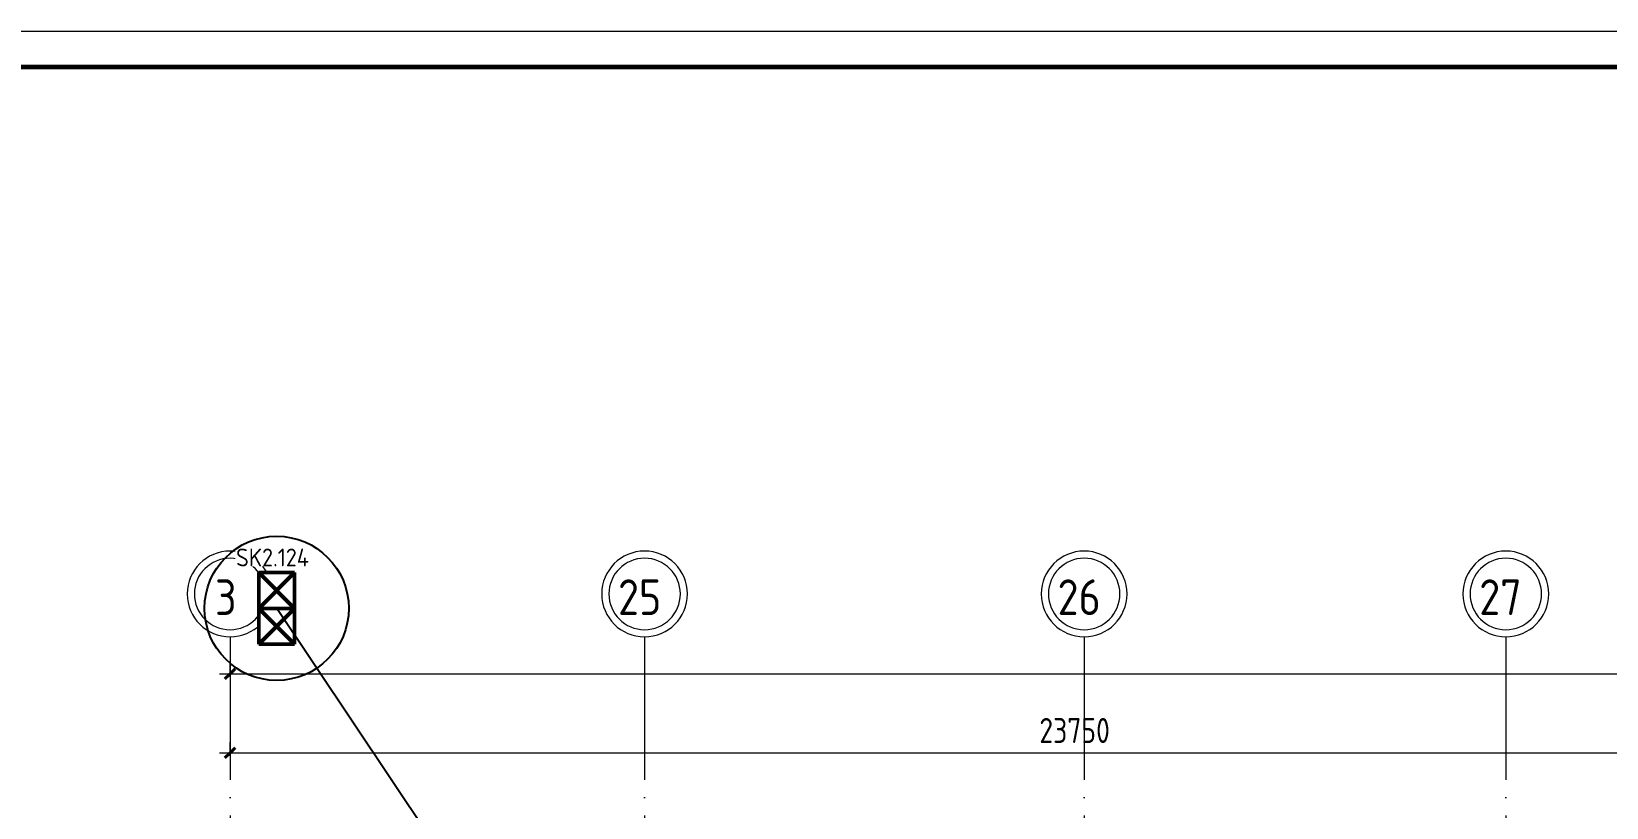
# Model space of a CAD drawing. Header units: millimetres. Extents: x -325553 to 627452, y -28539 to 738858.
# Drawn here: x 105638 to 127675, y 201580 to 212442 of the extents above; entities that cross this region are included whole.
import ezdxf

# ---------------------------------------------------------------- set-up
doc = ezdxf.new("R2010")
doc.units = ezdxf.units.MM
doc.set_wipeout_variables(frame=1)
doc.linetypes.add('ADSK_Линия сетки', pattern=[25, 20, -2.5, 0, -2.5])
for name, color, linetype, lineweight in [('Маркировка Не АУ', 7, 'Continuous', 25), ('НО СКУД', 7, 'Continuous', 50), ('Оси', 252, 'Continuous', 9), ('ОФ_рамка', 8, 'Continuous', 60), ('Размеры', 7, 'Continuous', 9)]:
    doc.layers.add(name, color=color, linetype=linetype, lineweight=lineweight)
doc.layers.add('Стены', color=194, linetype='Continuous')
doc.styles.add('GOST Common_1', font='', dxfattribs={"height": 250})
doc.styles.add('GOST Common_3', font='', dxfattribs={"height": 3.5})
doc.styles.add('ISOCPEUR', font='isocpeur.ttf', dxfattribs={"width": 0.9, "height": 350})
doc.styles.get('GOST Common_1').set_extended_font_data('GOST type B')
doc.styles.get('GOST Common_3').set_extended_font_data('GOST 2.304 type A')

# ---------------------------------------------------------------- blocks, each defined once
blk = doc.blocks.new('А0')
at = {"layer": 'ОФ_рамка', "color": 0, "linetype": 'Continuous', "lineweight": 5, "ltscale": 100}
blk.add_lwpolyline([(341068, -309617), (222168, -309617)], dxfattribs=at)
at = {"layer": 'ОФ_рамка', "color": 0, "linetype": 'Continuous', "ltscale": 100}
blk.add_lwpolyline([(340568, -310117), (224168, -310117)], dxfattribs=at)
blk = doc.blocks.new('2 этаж')
at = {"layer": 'Оси', "color": 251, "linetype": 'ADSK_Линия сетки', "ltscale": 100, "true_color": 0x636466}
for p, q in [((107676, 33711), (107676, 16057)), ((113476, 33711), (113476, 16057)), ((119626, 33711), (119626, 16057)), ((125526, 33711), (125526, 16057))]:
    blk.add_line(p, q, dxfattribs=at)
at = {"layer": 'Оси', "color": 251, "lineweight": 20, "true_color": 0x636466}
for centre, radius, start, end in [((107676, 34311), 600, 0, 180), ((113476, 34311), 600, 0, 180), ((119626, 34311), 600, 0, 180), ((125526, 34311), 600, 0, 180), ((107676, 34311), 500, 0, 180), ((113476, 34311), 500, 0, 180), ((119626, 34311), 500, 0, 180), ((125526, 34311), 500, 0, 180), ((107676, 34311), 600, 180, 0), ((107676, 34311), 500, 180, 0), ((113476, 34311), 600, 180, 0), ((113476, 34311), 500, 180, 0), ((119626, 34311), 600, 180, 0), ((119626, 34311), 500, 180, 0), ((125526, 34311), 600, 180, 0), ((125526, 34311), 500, 180, 0)]:
    blk.add_arc(centre, radius, start, end, dxfattribs=at)
at = {"layer": 'Размеры', "color": 251, "lineweight": 20, "true_color": 0x636466}
for p, q in [((107676, 33192), (107676, 33342)), ((107526, 33192), (161426, 33192)), ((107676, 33192), (107676, 33142)), ((107676, 32088), (107676, 32238)), ((107526, 32088), (131426, 32088)), ((107676, 32088), (107676, 32038))]:
    blk.add_line(p, q, dxfattribs=at)
at = {"layer": 'Размеры', "color": 251, "lineweight": 40, "true_color": 0x636466}
for p, q in [((107676, 33192), (107605, 33121)), ((107676, 33192), (107747, 33263)), ((107676, 32088), (107605, 32017)), ((107676, 32088), (107747, 32159))]:
    blk.add_line(p, q, dxfattribs=at)
at = {"layer": 'Оси', "color": 251, "true_color": 0x636466, "style": 'GOST Common_1', "width": 0.9}
for s, p in [('3', (107465, 34016)), ('25', (113104, 34016)), ('26', (119254, 34016)), ('27', (125154, 34016))]:
    blk.add_text(s, height=500, dxfattribs=at).set_placement(p)
at = {"layer": 'Размеры', "color": 251, "lineweight": 20, "true_color": 0x636466, "insert": (118999, 32575), "char_height": 350, "width": 1324.48, "attachment_point": 1, "line_spacing_factor": 1.022761, "style": 'GOST Common_3'}
blk.add_mtext('23750', dxfattribs=at)
blk = doc.blocks.new('тип 3')
at = {"color": 3}
blk.add_wipeout([(-201820, 375828), (-202820, 375828), (-202820, 376328), (-201820, 376328)], dxfattribs=at).dxf.layer = 'НО СКУД'
at = {"layer": 'НО СКУД', "color": 3}
for p, q in [((-202820, 376328), (-201820, 376328)), ((-202820, 375828), (-202820, 376328)), ((-202320, 376328), (-202820, 375828)), ((-202320, 375828), (-202820, 376328)), ((-202320, 376328), (-202320, 375828)), ((-201820, 376328), (-202320, 375828)), ((-201820, 375828), (-202320, 376328)), ((-201820, 376328), (-201820, 375828)), ((-201820, 375828), (-202820, 375828))]:
    blk.add_line(p, q, dxfattribs=at)
at = {"layer": 'НО СКУД', "color": 3, "ltscale": 30}
blk.add_line((-201820, 376328), (-201820, 375828), dxfattribs=at)

msp = doc.modelspace()

# ---------------------------------------------------------------- block references
msp.add_blockref('2 этаж', (740.6, 170258))
at = {"layer": 'ОФ_рамка', "color": 0, "lineweight": -2}
msp.add_blockref('А0', (-142569.1, 522059.1), dxfattribs=at)

# ---------------------------------------------------------------- next in the draw order: texts
at = {"layer": 'Маркировка Не АУ', "insert": (109010.1, 205080), "char_height": 250, "width": 1035.25, "attachment_point": 5, "style": 'ISOCPEUR', "bg_fill": 3, "box_fill_scale": 1, "bg_fill_color": 256, "bg_fill_transparency": 0}
msp.add_mtext('SK2.124', dxfattribs=at)

# ---------------------------------------------------------------- next in the draw order: block references
at = {"layer": 'Стены', "color": 1, "rotation": 90}
msp.add_blockref('тип 3', (485146.7, 406687.8), dxfattribs=at)

# ---------------------------------------------------------------- next in the draw order: linework, layer by layer
at = {"color": 7}
msp.add_lwpolyline([(109068.7, 204368.2), (112798.1, 198795.3)], dxfattribs=at)
msp.add_circle((109068.7, 204368.2), 1008.8, dxfattribs=at)

doc.saveas('drawing.dxf')
